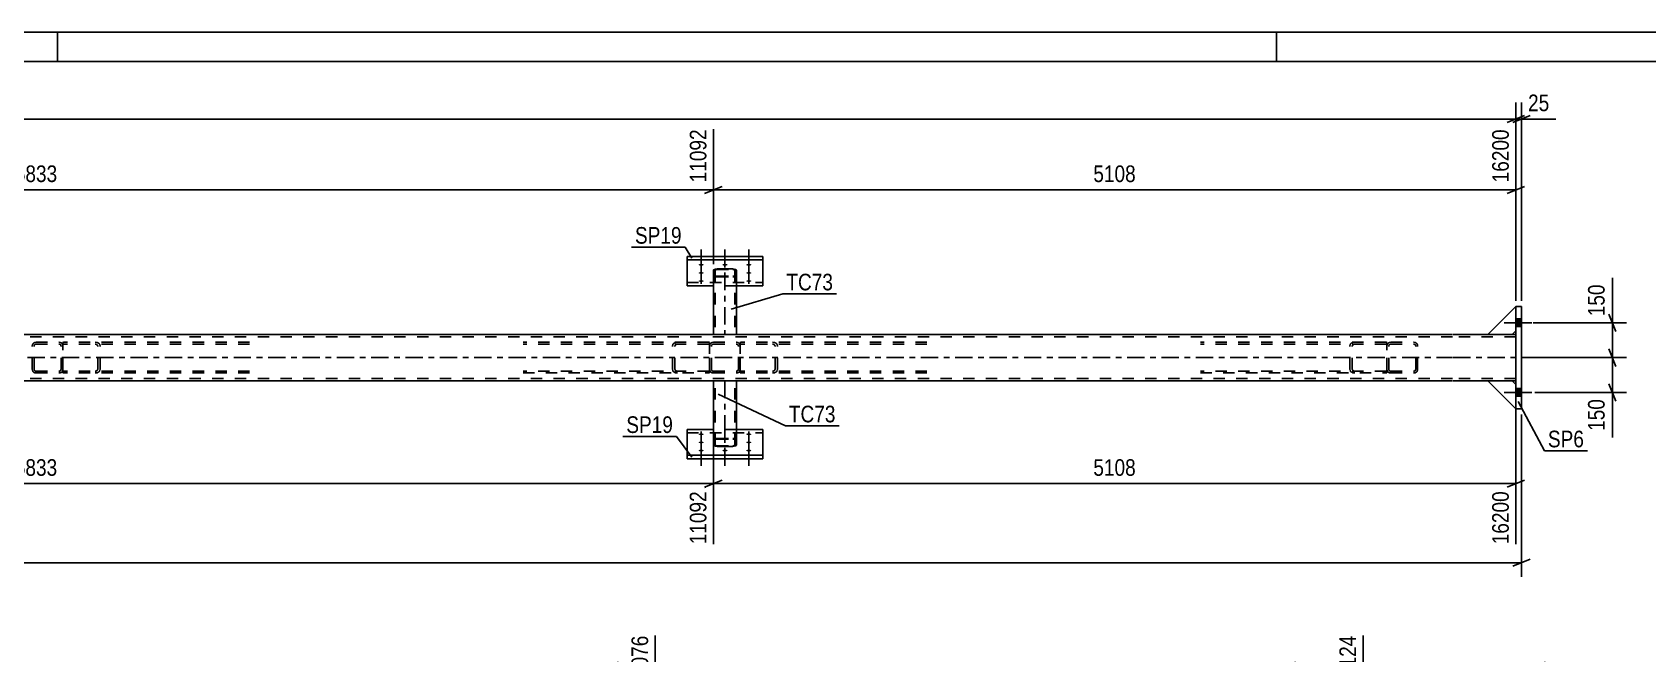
# Model space of a CAD drawing. Header units: millimetres. Extents: x -81 to 760, y -449 to 145.
# Drawn here: x 335.8 to 614, y 38.3 to 145.3 of the extents above; entities that cross this region are included whole.
import ezdxf

# ---------------------------------------------------------------- set-up
doc = ezdxf.new("R2010")
doc.units = ezdxf.units.MM
doc.linetypes.add('DXK_LINE_DOT2', pattern=[3.9198, 1.9599, -1.9599])
doc.linetypes.add('DXK_LINE_DOT3', pattern=[5.9187, 2.979, -0.9799, 0.9799, -0.9799])
doc.styles.add('Arial Narrow', font='ARIALN.TTF', dxfattribs={"height": 0.2})

# ---------------------------------------------------------------- blocks, each defined once
blk = doc.blocks.new('Unknown-122569792-1134')
at = {"color": 5, "linetype": 'Continuous'}
for p, q in [((760.08, 145.34), (-80.92, 145.34)), ((340.08, 140.34), (340.08, 145.34)), ((550.08, 140.34), (550.08, 145.34)), ((755.08, 140.34), (-75.92, 140.34))]:
    blk.add_line(p, q, dxfattribs=at)
blk = doc.blocks.new('Part-122569792-2420 - 2275')
at = {"color": 7, "linetype": 'DXK_LINE_DOT2'}
for p, q in [((580.38, 92.91), (9.41, 92.91)), ((457.06, 93.31), (453.08, 93.31)), ((591.28, 92.91), (580.48, 92.91)), ((590.68, 93.31), (586.48, 93.31)), ((591.28, 93.31), (591.28, 92.51)), ((591.28, 93.31), (591.28, 93.08)), ((580.38, 85.71), (9.41, 85.71)), ((457.06, 85.31), (453.08, 85.31)), ((591.28, 85.71), (580.48, 85.71)), ((590.68, 85.31), (586.48, 85.31)), ((591.28, 85.31), (591.28, 86.11))]:
    blk.add_line(p, q, dxfattribs=at)
at = {"color": 2, "linetype": 'Continuous'}
for p, q in [((453.08, 93.31), (223.73, 93.31)), ((580.38, 93.31), (457.06, 93.31)), ((586.48, 93.31), (580.48, 93.31)), ((591.28, 93.31), (590.68, 93.31)), ((591.28, 92.51), (591.28, 86.11)), ((453.08, 85.31), (223.73, 85.31)), ((580.38, 85.31), (457.06, 85.31)), ((586.48, 85.31), (580.48, 85.31)), ((591.28, 85.31), (590.68, 85.31))]:
    blk.add_line(p, q, dxfattribs=at)
at = {"color": 7, "linetype": 'DXK_LINE_DOT3'}
for p, q in [((9.41, 89.31), (580.38, 89.31)), ((580.48, 89.31), (591.28, 89.31))]:
    blk.add_line(p, q, dxfattribs=at)
blk = doc.blocks.new('Bolt-122569792-2293 - 2275')
at = {"linetype": 'Continuous'}
for points in [[(450.97, 105.45), (451.06, 105.45), (451.15, 105.44), (451.23, 105.43), (451.3, 105.41), (451.35, 105.38), (451.39, 105.35), (451.41, 105.32), (451.41, 105.29), (451.39, 105.26), (451.35, 105.23), (451.3, 105.2), (451.23, 105.18), (451.15, 105.17), (451.06, 105.16), (450.97, 105.15), (450.88, 105.16), (450.79, 105.17), (450.71, 105.18), (450.65, 105.2), (450.59, 105.23), (450.55, 105.26), (450.53, 105.29), (450.53, 105.32), (450.55, 105.35), (450.59, 105.38), (450.65, 105.41), (450.71, 105.43), (450.79, 105.44), (450.88, 105.45)], [(450.97, 104.05), (451.06, 104.05), (451.15, 104.04), (451.23, 104.02), (451.3, 104), (451.35, 103.98), (451.39, 103.95), (451.41, 103.92), (451.41, 103.89), (451.39, 103.86), (451.35, 103.83), (451.3, 103.8), (451.23, 103.78), (451.15, 103.76), (451.06, 103.76), (450.97, 103.75), (450.88, 103.76), (450.79, 103.76), (450.71, 103.78), (450.65, 103.8), (450.59, 103.83), (450.55, 103.86), (450.53, 103.89), (450.53, 103.92), (450.55, 103.95), (450.59, 103.98), (450.65, 104), (450.71, 104.02), (450.79, 104.04), (450.88, 104.05)], [(455.07, 105.45), (455.16, 105.45), (455.25, 105.44), (455.33, 105.43), (455.4, 105.41), (455.45, 105.38), (455.49, 105.35), (455.51, 105.32), (455.51, 105.29), (455.49, 105.26), (455.45, 105.23), (455.4, 105.2), (455.33, 105.18), (455.25, 105.17), (455.16, 105.16), (455.07, 105.15), (454.98, 105.16), (454.89, 105.17), (454.81, 105.18), (454.75, 105.2), (454.69, 105.23), (454.65, 105.26), (454.63, 105.29), (454.63, 105.32), (454.65, 105.35), (454.69, 105.38), (454.75, 105.41), (454.81, 105.43), (454.89, 105.44), (454.98, 105.45)], [(459.17, 105.45), (459.26, 105.45), (459.35, 105.44), (459.43, 105.43), (459.5, 105.41), (459.55, 105.38), (459.59, 105.35), (459.61, 105.32), (459.61, 105.29), (459.59, 105.26), (459.55, 105.23), (459.5, 105.2), (459.43, 105.18), (459.35, 105.17), (459.26, 105.16), (459.17, 105.15), (459.08, 105.16), (458.99, 105.17), (458.91, 105.18), (458.85, 105.2), (458.79, 105.23), (458.75, 105.26), (458.73, 105.29), (458.73, 105.32), (458.75, 105.35), (458.79, 105.38), (458.85, 105.41), (458.91, 105.43), (458.99, 105.44), (459.08, 105.45)], [(459.17, 104.05), (459.26, 104.05), (459.35, 104.04), (459.43, 104.02), (459.5, 104), (459.55, 103.98), (459.59, 103.95), (459.61, 103.92), (459.61, 103.89), (459.59, 103.86), (459.55, 103.83), (459.5, 103.8), (459.43, 103.78), (459.35, 103.76), (459.26, 103.76), (459.17, 103.75), (459.08, 103.76), (458.99, 103.76), (458.91, 103.78), (458.85, 103.8), (458.79, 103.83), (458.75, 103.86), (458.73, 103.89), (458.73, 103.92), (458.75, 103.95), (458.79, 103.98), (458.85, 104), (458.91, 104.02), (458.99, 104.04), (459.08, 104.05)], [(450.97, 102.65), (451.06, 102.65), (451.15, 102.64), (451.23, 102.62), (451.3, 102.6), (451.35, 102.58), (451.39, 102.55), (451.41, 102.52), (451.41, 102.48), (451.39, 102.45), (451.35, 102.42), (451.3, 102.4), (451.23, 102.38), (451.15, 102.36), (451.06, 102.35), (450.97, 102.35), (450.88, 102.35), (450.79, 102.36), (450.71, 102.38), (450.65, 102.4), (450.59, 102.42), (450.55, 102.45), (450.53, 102.48), (450.53, 102.52), (450.55, 102.55), (450.59, 102.58), (450.65, 102.6), (450.71, 102.62), (450.79, 102.64), (450.88, 102.65)], [(459.17, 102.65), (459.26, 102.65), (459.35, 102.64), (459.43, 102.62), (459.5, 102.6), (459.55, 102.58), (459.59, 102.55), (459.61, 102.52), (459.61, 102.48), (459.59, 102.45), (459.55, 102.42), (459.5, 102.4), (459.43, 102.38), (459.35, 102.36), (459.26, 102.35), (459.17, 102.35), (459.08, 102.35), (458.99, 102.36), (458.91, 102.38), (458.85, 102.4), (458.79, 102.42), (458.75, 102.45), (458.73, 102.48), (458.73, 102.52), (458.75, 102.55), (458.79, 102.58), (458.85, 102.6), (458.91, 102.62), (458.99, 102.64), (459.08, 102.65)]]:
    blk.add_hatch(color=1, dxfattribs=at).paths.add_polyline_path(points)
at = {"color": 1, "linetype": 'Continuous'}
for p, q in [((450.97, 104.82), (450.97, 107.94)), ((450.97, 103.41), (450.97, 106.53)), ((455.07, 104.82), (455.07, 107.94)), ((459.17, 104.82), (459.17, 107.94)), ((459.17, 103.41), (459.17, 106.53)), ((450.97, 102.01), (450.97, 105.13)), ((459.17, 102.01), (459.17, 105.13))]:
    blk.add_line(p, q, dxfattribs=at)
at = {"color": 1, "linetype": 'DXK_LINE_DOT2'}
blk.add_line((455.07, 102.01), (455.07, 105.13), dxfattribs=at)
blk = doc.blocks.new('Part-122569792-2375 - 2275')
at = {"color": 2, "linetype": 'Continuous'}
for p, q in [((448.57, 71.89), (448.57, 76.94)), ((453.07, 76.94), (448.57, 76.94)), ((461.57, 76.94), (457.07, 76.94)), ((461.57, 71.89), (461.57, 76.94)), ((448.57, 72.49), (461.57, 72.49)), ((448.57, 71.89), (461.57, 71.89))]:
    blk.add_line(p, q, dxfattribs=at)
at = {"color": 7, "linetype": 'DXK_LINE_DOT2'}
for p, q in [((448.57, 76.34), (461.57, 76.34)), ((457.07, 76.94), (453.07, 76.94))]:
    blk.add_line(p, q, dxfattribs=at)
blk = doc.blocks.new('Part-122569792-2311 - 2275')
at = {"color": 7, "linetype": 'DXK_LINE_DOT2'}
for p, q in [((341.18, 91.95), (341.05, 91.93)), ((341.05, 86.69), (341.05, 91.93)), ((373.18, 91.95), (341.18, 91.95)), ((346.93, 91.9), (346.6, 91.95)), ((341.18, 91.63), (341.05, 91.61)), ((373.18, 91.63), (341.18, 91.63)), ((346.6, 91.63), (346.77, 91.61)), ((347, 91.43), (347.04, 91.31)), ((347.04, 87.31), (347.04, 91.31)), ((347.47, 91.31), (347.4, 91.55)), ((347.47, 87.31), (347.47, 91.31)), ((341.05, 87.01), (341.18, 86.99)), ((341.18, 86.67), (341.05, 86.69)), ((373.18, 86.99), (341.18, 86.99)), ((373.18, 86.67), (341.18, 86.67)), ((346.77, 87.01), (346.6, 86.99)), ((346.6, 86.67), (346.93, 86.72)), ((347.04, 87.31), (347, 87.19)), ((347.4, 87.07), (347.47, 87.31))]:
    blk.add_line(p, q, dxfattribs=at)
for centre, radius, start, end in [((346.73, 91.14), 0.792, 31.978, 75.1661), ((346.67, 91.22), 0.396, 31.978, 75.1661), ((346.67, 87.4), 0.396, 284.8339, 328.022), ((346.73, 87.48), 0.792, 284.8339, 328.022)]:
    blk.add_arc(centre, radius, start, end, dxfattribs=at)
blk = doc.blocks.new('Bolt-122569792-2302 - 2275')
at = {"linetype": 'Continuous'}
for points in [[(591.28, 95.97), (591.28, 94.65), (592.28, 94.65), (592.28, 95.97)], [(591.28, 95.97), (591.28, 94.65), (592.28, 94.65), (592.28, 95.97)], [(591.28, 83.97), (591.28, 82.65), (592.28, 82.65), (592.28, 83.97)], [(591.28, 83.97), (591.28, 82.65), (592.28, 82.65), (592.28, 83.97)]]:
    blk.add_hatch(color=1, dxfattribs=at).paths.add_polyline_path(points)
at = {"color": 1, "linetype": 'Continuous'}
for p, q in [((594.04, 95.31), (589.28, 95.31)), ((594.04, 95.31), (589.28, 95.31)), ((592.28, 95.97), (591.28, 95.97)), ((592.28, 95.97), (591.28, 95.97)), ((592.28, 94.65), (591.28, 94.65)), ((592.28, 94.65), (591.28, 94.65)), ((592.28, 83.97), (591.28, 83.97)), ((592.28, 83.97), (591.28, 83.97)), ((594.04, 83.31), (589.28, 83.31)), ((594.04, 83.31), (589.28, 83.31)), ((592.28, 82.65), (591.28, 82.65)), ((592.28, 82.65), (591.28, 82.65))]:
    blk.add_line(p, q, dxfattribs=at)
blk = doc.blocks.new('Part-122569792-2368 - 2275')
at = {"color": 2, "linetype": 'Continuous'}
for p, q in [((453.07, 104.37), (453.12, 104.45)), ((453.07, 104.37), (453.07, 93.31)), ((453.12, 104.45), (453.26, 104.52)), ((453.26, 104.52), (453.47, 104.57)), ((453.47, 104.57), (453.71, 104.59)), ((453.71, 104.59), (456.43, 104.59)), ((456.43, 104.59), (456.68, 104.57)), ((456.68, 104.57), (456.89, 104.52)), ((456.89, 104.52), (457.02, 104.45)), ((457.02, 104.45), (457.07, 104.37)), ((457.07, 104.37), (457.07, 93.31)), ((457.02, 93.31), (453.08, 93.31)), ((457.06, 93.31), (457.02, 93.31))]:
    blk.add_line(p, q, dxfattribs=at)
at = {"color": 7, "linetype": 'DXK_LINE_DOT2'}
for p, q in [((453.12, 103.35), (453.07, 103.44)), ((453.26, 103.28), (453.12, 103.35)), ((453.47, 103.23), (453.26, 103.28)), ((453.42, 104.41), (453.39, 104.37)), ((453.39, 104.37), (453.39, 93.31)), ((453.39, 103.44), (453.42, 103.4)), ((453.49, 104.44), (453.42, 104.41)), ((453.42, 103.4), (453.49, 103.36)), ((453.71, 103.22), (453.47, 103.23)), ((453.59, 104.47), (453.49, 104.44)), ((453.49, 103.36), (453.59, 103.34)), ((453.71, 104.48), (453.59, 104.47)), ((453.59, 103.34), (453.71, 103.33)), ((453.71, 104.48), (456.43, 104.48)), ((453.71, 103.33), (456.43, 103.33)), ((453.71, 103.22), (456.43, 103.22)), ((456.55, 104.47), (456.43, 104.48)), ((456.43, 103.33), (456.55, 103.34)), ((456.68, 103.23), (456.43, 103.22)), ((456.66, 104.44), (456.55, 104.47)), ((456.55, 103.34), (456.66, 103.36)), ((456.73, 104.41), (456.66, 104.44)), ((456.66, 103.36), (456.68, 103.37)), ((456.68, 103.37), (456.73, 103.4)), ((456.89, 103.28), (456.68, 103.23)), ((456.75, 104.37), (456.73, 104.41)), ((456.73, 103.4), (456.75, 103.44)), ((456.75, 104.37), (456.75, 93.31)), ((457.02, 103.35), (456.89, 103.28)), ((457.07, 103.44), (457.02, 103.35)), ((453.08, 93.31), (453.07, 93.31)), ((453.07, 93.31), (453.08, 93.31)), ((456.73, 93.31), (456.75, 93.31)), ((457.07, 93.31), (457.06, 93.31)), ((457.06, 93.31), (457.07, 93.31))]:
    blk.add_line(p, q, dxfattribs=at)
at = {"color": 7, "linetype": 'DXK_LINE_DOT3'}
blk.add_line((455.07, 103.9), (455.07, 93.31), dxfattribs=at)
blk = doc.blocks.new('Bolt-122569792-2304 - 2275')
at = {"linetype": 'Continuous'}
for points in [[(450.97, 75.97), (450.88, 75.97), (450.79, 75.98), (450.71, 76), (450.65, 76.02), (450.59, 76.04), (450.55, 76.07), (450.53, 76.1), (450.53, 76.14), (450.55, 76.17), (450.59, 76.2), (450.65, 76.22), (450.71, 76.24), (450.79, 76.26), (450.88, 76.27), (450.97, 76.27), (451.06, 76.27), (451.15, 76.26), (451.23, 76.24), (451.3, 76.22), (451.35, 76.2), (451.39, 76.17), (451.41, 76.14), (451.41, 76.1), (451.39, 76.07), (451.35, 76.04), (451.3, 76.02), (451.23, 76), (451.15, 75.98), (451.06, 75.97)], [(459.17, 75.97), (459.08, 75.97), (458.99, 75.98), (458.91, 76), (458.85, 76.02), (458.79, 76.04), (458.75, 76.07), (458.73, 76.1), (458.73, 76.14), (458.75, 76.17), (458.79, 76.2), (458.85, 76.22), (458.91, 76.24), (458.99, 76.26), (459.08, 76.27), (459.17, 76.27), (459.26, 76.27), (459.35, 76.26), (459.43, 76.24), (459.5, 76.22), (459.55, 76.2), (459.59, 76.17), (459.61, 76.14), (459.61, 76.1), (459.59, 76.07), (459.55, 76.04), (459.5, 76.02), (459.43, 76), (459.35, 75.98), (459.26, 75.97)], [(450.97, 74.57), (450.88, 74.57), (450.79, 74.58), (450.71, 74.6), (450.65, 74.62), (450.59, 74.64), (450.55, 74.67), (450.53, 74.7), (450.53, 74.73), (450.55, 74.76), (450.59, 74.79), (450.65, 74.82), (450.71, 74.84), (450.79, 74.86), (450.88, 74.87), (450.97, 74.87), (451.06, 74.87), (451.15, 74.86), (451.23, 74.84), (451.3, 74.82), (451.35, 74.79), (451.39, 74.76), (451.41, 74.73), (451.41, 74.7), (451.39, 74.67), (451.35, 74.64), (451.3, 74.62), (451.23, 74.6), (451.15, 74.58), (451.06, 74.57)], [(450.97, 73.17), (450.88, 73.17), (450.79, 73.18), (450.71, 73.19), (450.65, 73.21), (450.59, 73.24), (450.55, 73.27), (450.53, 73.3), (450.53, 73.33), (450.55, 73.36), (450.59, 73.39), (450.65, 73.42), (450.71, 73.44), (450.79, 73.45), (450.88, 73.46), (450.97, 73.47), (451.06, 73.46), (451.15, 73.45), (451.23, 73.44), (451.3, 73.42), (451.35, 73.39), (451.39, 73.36), (451.41, 73.33), (451.41, 73.3), (451.39, 73.27), (451.35, 73.24), (451.3, 73.21), (451.23, 73.19), (451.15, 73.18), (451.06, 73.17)], [(455.07, 73.17), (454.98, 73.17), (454.89, 73.18), (454.81, 73.19), (454.75, 73.21), (454.69, 73.24), (454.65, 73.27), (454.63, 73.3), (454.63, 73.33), (454.65, 73.36), (454.69, 73.39), (454.75, 73.42), (454.81, 73.44), (454.89, 73.45), (454.98, 73.46), (455.07, 73.47), (455.16, 73.46), (455.25, 73.45), (455.33, 73.44), (455.4, 73.42), (455.45, 73.39), (455.49, 73.36), (455.51, 73.33), (455.51, 73.3), (455.49, 73.27), (455.45, 73.24), (455.4, 73.21), (455.33, 73.19), (455.25, 73.18), (455.16, 73.17)], [(459.17, 74.57), (459.08, 74.57), (458.99, 74.58), (458.91, 74.6), (458.85, 74.62), (458.79, 74.64), (458.75, 74.67), (458.73, 74.7), (458.73, 74.73), (458.75, 74.76), (458.79, 74.79), (458.85, 74.82), (458.91, 74.84), (458.99, 74.86), (459.08, 74.87), (459.17, 74.87), (459.26, 74.87), (459.35, 74.86), (459.43, 74.84), (459.5, 74.82), (459.55, 74.79), (459.59, 74.76), (459.61, 74.73), (459.61, 74.7), (459.59, 74.67), (459.55, 74.64), (459.5, 74.62), (459.43, 74.6), (459.35, 74.58), (459.26, 74.57)], [(459.17, 73.17), (459.08, 73.17), (458.99, 73.18), (458.91, 73.19), (458.85, 73.21), (458.79, 73.24), (458.75, 73.27), (458.73, 73.3), (458.73, 73.33), (458.75, 73.36), (458.79, 73.39), (458.85, 73.42), (458.91, 73.44), (458.99, 73.45), (459.08, 73.46), (459.17, 73.47), (459.26, 73.46), (459.35, 73.45), (459.43, 73.44), (459.5, 73.42), (459.55, 73.39), (459.59, 73.36), (459.61, 73.33), (459.61, 73.3), (459.59, 73.27), (459.55, 73.24), (459.5, 73.21), (459.43, 73.19), (459.35, 73.18), (459.26, 73.17)]]:
    blk.add_hatch(color=1, dxfattribs=at).paths.add_polyline_path(points)
at = {"color": 1, "linetype": 'Continuous'}
for p, q in [((450.97, 76.61), (450.97, 73.49)), ((450.97, 75.21), (450.97, 72.09)), ((459.17, 76.61), (459.17, 73.49)), ((459.17, 75.21), (459.17, 72.09)), ((450.97, 73.8), (450.97, 70.68)), ((455.07, 73.8), (455.07, 70.68)), ((459.17, 73.8), (459.17, 70.68))]:
    blk.add_line(p, q, dxfattribs=at)
at = {"color": 1, "linetype": 'DXK_LINE_DOT2'}
blk.add_line((455.07, 76.61), (455.07, 73.49), dxfattribs=at)
blk = doc.blocks.new('Part-122569792-2312 - 2275')
at = {"color": 7, "linetype": 'DXK_LINE_DOT2'}
for p, q in [((568.96, 91.95), (536.97, 91.95)), ((563.54, 91.95), (563.21, 91.9)), ((569.1, 91.93), (568.96, 91.95)), ((569.1, 86.69), (569.1, 91.93)), ((568.96, 91.63), (536.97, 91.63)), ((562.74, 91.55), (562.68, 91.31)), ((562.68, 87.31), (562.68, 91.31)), ((563.11, 91.31), (563.14, 91.43)), ((563.11, 87.31), (563.11, 91.31)), ((563.38, 91.61), (563.54, 91.63)), ((568.96, 91.63), (569.1, 91.61)), ((568.96, 86.99), (536.97, 86.99)), ((536.97, 86.67), (568.96, 86.67)), ((562.68, 87.31), (562.74, 87.07)), ((563.14, 87.19), (563.11, 87.31)), ((563.21, 86.72), (563.54, 86.67)), ((563.54, 86.99), (563.38, 87.01)), ((568.96, 86.99), (569.1, 87.01)), ((568.96, 86.67), (569.1, 86.69))]:
    blk.add_line(p, q, dxfattribs=at)
for centre, radius, start, end in [((563.42, 91.14), 0.792, 104.8339, 148.022), ((563.48, 91.22), 0.396, 104.8339, 148.022), ((563.42, 87.48), 0.792, 211.978, 255.1661), ((563.48, 87.4), 0.396, 211.978, 255.1661)]:
    blk.add_arc(centre, radius, start, end, dxfattribs=at)
blk = doc.blocks.new('Part-122569792-2333 - 2275')
at = {"color": 7, "linetype": 'DXK_LINE_DOT2'}
for p, q in [((452.3, 91.95), (420.3, 91.95)), ((446.88, 91.95), (446.55, 91.9)), ((452.43, 91.93), (452.3, 91.95)), ((452.43, 91.93), (452.43, 86.69)), ((452.3, 91.63), (420.3, 91.63)), ((446.08, 91.55), (446.01, 91.31)), ((446.01, 87.31), (446.01, 91.31)), ((446.44, 91.31), (446.48, 91.43)), ((446.44, 87.31), (446.44, 91.31)), ((446.71, 91.61), (446.88, 91.63)), ((452.3, 91.63), (452.43, 91.61)), ((452.3, 86.99), (420.3, 86.99)), ((420.3, 86.67), (452.3, 86.67)), ((446.01, 87.31), (446.08, 87.07)), ((446.48, 87.19), (446.44, 87.31)), ((446.55, 86.72), (446.88, 86.67)), ((446.88, 86.99), (446.71, 87.01)), ((452.3, 86.99), (452.43, 87.01)), ((452.3, 86.67), (452.43, 86.69))]:
    blk.add_line(p, q, dxfattribs=at)
for centre, radius, start, end in [((446.75, 91.14), 0.792, 104.8339, 148.022), ((446.81, 91.22), 0.396, 104.8339, 148.022), ((446.75, 87.48), 0.792, 211.978, 255.1661), ((446.81, 87.4), 0.396, 211.978, 255.1661)]:
    blk.add_arc(centre, radius, start, end, dxfattribs=at)
blk = doc.blocks.new('Part-122569792-2336 - 2275')
at = {"color": 7, "linetype": 'DXK_LINE_DOT2'}
for p, q in [((590.68, 85.31), (586.48, 85.31)), ((586.48, 85.31), (591.28, 80.51)), ((591.28, 84.71), (590.68, 85.31)), ((591.28, 80.51), (591.28, 84.71))]:
    blk.add_line(p, q, dxfattribs=at)
blk = doc.blocks.new('Part-122569792-2337 - 2275')
at = {"color": 2, "linetype": 'Continuous'}
for p, q in [((590.68, 85.31), (586.48, 85.31)), ((586.48, 85.31), (591.28, 80.51)), ((591.28, 84.71), (590.68, 85.31))]:
    blk.add_line(p, q, dxfattribs=at)
at = {"color": 7, "linetype": 'DXK_LINE_DOT2'}
for p, q in [((591.28, 84.71), (591.28, 84.71)), ((591.28, 84.71), (591.28, 84.71)), ((591.28, 80.51), (591.28, 84.71)), ((591.28, 80.51), (591.28, 80.51)), ((591.28, 80.51), (591.28, 80.51))]:
    blk.add_line(p, q, dxfattribs=at)
blk = doc.blocks.new('Part-122569792-2338 - 2275')
at = {"color": 7, "linetype": 'DXK_LINE_DOT2'}
for p, q in [((590.68, 85.31), (586.48, 85.31)), ((586.48, 85.31), (591.28, 80.51)), ((591.28, 84.71), (590.68, 85.31)), ((591.28, 80.51), (591.28, 84.71))]:
    blk.add_line(p, q, dxfattribs=at)
blk = doc.blocks.new('Part-122569792-2339 - 2275')
at = {"color": 7, "linetype": 'DXK_LINE_DOT2'}
for p, q in [((586.48, 93.31), (591.28, 98.11)), ((591.28, 98.11), (591.28, 93.91)), ((590.68, 93.31), (586.48, 93.31)), ((591.28, 93.91), (590.68, 93.31))]:
    blk.add_line(p, q, dxfattribs=at)
blk = doc.blocks.new('Part-122569792-2340 - 2275')
at = {"color": 2, "linetype": 'Continuous'}
for p, q in [((586.48, 93.31), (591.28, 98.11)), ((590.68, 93.31), (586.48, 93.31)), ((591.28, 93.91), (590.68, 93.31))]:
    blk.add_line(p, q, dxfattribs=at)
at = {"color": 7, "linetype": 'DXK_LINE_DOT2'}
for p, q in [((591.28, 98.11), (591.28, 98.11)), ((591.28, 98.11), (591.28, 93.91)), ((591.28, 98.11), (591.28, 98.11)), ((591.28, 93.91), (591.28, 93.91)), ((591.28, 93.91), (591.28, 93.91))]:
    blk.add_line(p, q, dxfattribs=at)
blk = doc.blocks.new('Part-122569792-2341 - 2275')
at = {"color": 7, "linetype": 'DXK_LINE_DOT2'}
for p, q in [((586.48, 93.31), (591.28, 98.11)), ((591.28, 98.11), (591.28, 93.91)), ((590.68, 93.31), (586.48, 93.31)), ((591.28, 93.91), (590.68, 93.31))]:
    blk.add_line(p, q, dxfattribs=at)
blk = doc.blocks.new('Part-122569792-2386 - 2275')
at = {"color": 2, "linetype": 'Continuous'}
for p, q in [((448.57, 101.68), (448.57, 106.73)), ((448.57, 106.73), (461.57, 106.73)), ((461.57, 106.13), (448.57, 106.13)), ((461.57, 106.73), (461.57, 101.68)), ((453.07, 101.68), (448.57, 101.68)), ((461.57, 101.68), (457.07, 101.68))]:
    blk.add_line(p, q, dxfattribs=at)
at = {"color": 7, "linetype": 'DXK_LINE_DOT2'}
for p, q in [((448.57, 102.28), (461.57, 102.28)), ((457.07, 101.68), (453.07, 101.68))]:
    blk.add_line(p, q, dxfattribs=at)
blk = doc.blocks.new('Part-122569792-2452 - 2275')
at = {"color": 7, "linetype": 'DXK_LINE_DOT2'}
for p, q in [((453.07, 91.95), (452.83, 91.9)), ((453.07, 91.95), (457.07, 91.95)), ((457.32, 91.9), (457.07, 91.95)), ((452.48, 91.55), (452.43, 91.31)), ((452.43, 87.31), (452.43, 91.31)), ((452.75, 91.31), (452.78, 91.43)), ((452.75, 87.31), (452.75, 91.31)), ((452.95, 91.61), (453.07, 91.63)), ((453.07, 91.63), (457.07, 91.63)), ((457.07, 91.63), (457.2, 91.61)), ((457.37, 91.43), (457.39, 91.31)), ((457.39, 87.31), (457.39, 91.31)), ((457.71, 91.31), (457.66, 91.55)), ((457.71, 87.31), (457.71, 91.31)), ((452.43, 87.31), (452.48, 87.07)), ((452.78, 87.19), (452.75, 87.31)), ((452.83, 86.72), (453.07, 86.67)), ((453.07, 86.99), (452.95, 87.01)), ((453.07, 86.99), (457.07, 86.99)), ((453.07, 86.67), (457.07, 86.67)), ((457.2, 87.01), (457.07, 86.99)), ((457.07, 86.67), (457.32, 86.72)), ((457.39, 87.31), (457.37, 87.19)), ((457.66, 87.07), (457.71, 87.31))]:
    blk.add_line(p, q, dxfattribs=at)
for centre, radius, start, end in [((453.07, 91.31), 0.64, 112.5, 157.5), ((457.07, 91.31), 0.64, 22.5, 67.5), ((453.07, 91.31), 0.32, 112.5, 157.5), ((457.07, 91.31), 0.32, 22.5, 67.5), ((453.07, 87.31), 0.64, 202.5, 247.5), ((453.07, 87.31), 0.32, 202.5, 247.5), ((457.07, 87.31), 0.32, 292.5, 337.5), ((457.07, 87.31), 0.64, 292.5, 337.5)]:
    blk.add_arc(centre, radius, start, end, dxfattribs=at)
blk = doc.blocks.new('Part-122569792-2441 - 2275')
at = {"color": 2, "linetype": 'Continuous'}
for p, q in [((591.28, 80.51), (591.28, 98.11)), ((592.28, 98.11), (591.28, 98.11)), ((592.28, 98.11), (592.28, 80.51)), ((592.28, 80.51), (591.28, 80.51))]:
    blk.add_line(p, q, dxfattribs=at)
blk = doc.blocks.new('Part-122569792-2448 - 2275')
at = {"color": 7, "linetype": 'DXK_LINE_DOT2'}
for p, q in [((457.85, 91.95), (457.71, 91.93)), ((457.71, 91.93), (457.71, 86.69)), ((489.84, 91.95), (457.85, 91.95)), ((463.6, 91.9), (463.27, 91.95)), ((457.85, 91.63), (457.71, 91.61)), ((489.84, 91.63), (457.85, 91.63)), ((463.27, 91.63), (463.44, 91.61)), ((463.67, 91.43), (463.7, 91.31)), ((463.7, 87.31), (463.7, 91.31)), ((464.14, 91.31), (464.07, 91.55)), ((464.14, 87.31), (464.14, 91.31)), ((457.71, 87.01), (457.85, 86.99)), ((457.85, 86.67), (457.71, 86.69)), ((489.84, 86.99), (457.85, 86.99)), ((489.84, 86.67), (457.85, 86.67)), ((463.44, 87.01), (463.27, 86.99)), ((463.27, 86.67), (463.6, 86.72)), ((463.7, 87.31), (463.67, 87.19)), ((464.07, 87.07), (464.14, 87.31))]:
    blk.add_line(p, q, dxfattribs=at)
for centre, radius, start, end in [((463.4, 91.14), 0.792, 31.978, 75.1661), ((463.33, 91.22), 0.396, 31.978, 75.1661), ((463.33, 87.4), 0.396, 284.8339, 328.022), ((463.4, 87.48), 0.792, 284.8339, 328.022)]:
    blk.add_arc(centre, radius, start, end, dxfattribs=at)
blk = doc.blocks.new('Part-122569792-2451 - 2275')
at = {"color": 7, "linetype": 'DXK_LINE_DOT2'}
for p, q in [((336.41, 91.95), (336.16, 91.9)), ((336.41, 91.95), (340.41, 91.95)), ((340.65, 91.9), (340.41, 91.95)), ((335.82, 91.55), (335.77, 91.31)), ((335.77, 87.31), (335.77, 91.31)), ((336.09, 91.31), (336.11, 91.43)), ((336.09, 87.31), (336.09, 91.31)), ((336.28, 91.61), (336.41, 91.63)), ((336.41, 91.63), (340.41, 91.63)), ((340.41, 91.63), (340.53, 91.61)), ((340.7, 91.43), (340.73, 91.31)), ((340.73, 87.31), (340.73, 91.31)), ((341.05, 91.31), (341, 91.55)), ((341.05, 87.31), (341.05, 91.31)), ((335.77, 87.31), (335.82, 87.07)), ((336.11, 87.19), (336.09, 87.31)), ((336.16, 86.72), (336.41, 86.67)), ((336.41, 86.99), (336.28, 87.01)), ((336.41, 86.99), (340.41, 86.99)), ((336.41, 86.67), (340.41, 86.67)), ((340.53, 87.01), (340.41, 86.99)), ((340.41, 86.67), (340.65, 86.72)), ((340.73, 87.31), (340.7, 87.19)), ((341, 87.07), (341.05, 87.31))]:
    blk.add_line(p, q, dxfattribs=at)
for centre, radius, start, end in [((336.41, 91.31), 0.64, 112.5, 157.5), ((340.41, 91.31), 0.64, 22.5, 67.5), ((336.41, 91.31), 0.32, 112.5, 157.5), ((340.41, 91.31), 0.32, 22.5, 67.5), ((336.41, 87.31), 0.64, 202.5, 247.5), ((336.41, 87.31), 0.32, 202.5, 247.5), ((340.41, 87.31), 0.32, 292.5, 337.5), ((340.41, 87.31), 0.64, 292.5, 337.5)]:
    blk.add_arc(centre, radius, start, end, dxfattribs=at)
blk = doc.blocks.new('Part-122569792-2453 - 2275')
at = {"color": 7, "linetype": 'DXK_LINE_DOT2'}
for p, q in [((569.74, 91.95), (569.5, 91.9)), ((569.74, 91.95), (573.74, 91.95)), ((573.99, 91.9), (573.74, 91.95)), ((569.15, 91.55), (569.1, 91.31)), ((569.1, 87.31), (569.1, 91.31)), ((569.42, 91.31), (569.44, 91.43)), ((569.42, 87.31), (569.42, 91.31)), ((569.62, 91.61), (569.74, 91.63)), ((569.74, 91.63), (573.74, 91.63)), ((573.74, 91.63), (573.86, 91.61)), ((574.04, 91.43), (574.06, 91.31)), ((574.06, 87.31), (574.06, 91.31)), ((574.38, 91.31), (574.33, 91.55)), ((574.38, 87.31), (574.38, 91.31)), ((569.1, 87.31), (569.15, 87.07)), ((569.44, 87.19), (569.42, 87.31)), ((569.5, 86.72), (569.74, 86.67)), ((569.74, 86.99), (569.62, 87.01)), ((569.74, 86.99), (573.74, 86.99)), ((569.74, 86.67), (573.74, 86.67)), ((573.86, 87.01), (573.74, 86.99)), ((573.74, 86.67), (573.99, 86.72)), ((574.06, 87.31), (574.04, 87.19)), ((574.33, 87.07), (574.38, 87.31))]:
    blk.add_line(p, q, dxfattribs=at)
for centre, radius, start, end in [((569.74, 91.31), 0.64, 112.5, 157.5), ((573.74, 91.31), 0.64, 22.5, 67.5), ((569.74, 91.31), 0.32, 112.5, 157.5), ((573.74, 91.31), 0.32, 22.5, 67.5), ((569.74, 87.31), 0.64, 202.5, 247.5), ((569.74, 87.31), 0.32, 202.5, 247.5), ((573.74, 87.31), 0.32, 292.5, 337.5), ((573.74, 87.31), 0.64, 292.5, 337.5)]:
    blk.add_arc(centre, radius, start, end, dxfattribs=at)
blk = doc.blocks.new('Part-122569792-2463 - 2275')
at = {"color": 2, "linetype": 'Continuous'}
for p, q in [((453.07, 74.25), (453.07, 85.31)), ((457.06, 85.31), (453.08, 85.31)), ((457.07, 85.31), (457.07, 74.25)), ((453.12, 74.17), (453.07, 74.25)), ((453.26, 74.1), (453.12, 74.17)), ((453.47, 74.05), (453.26, 74.1)), ((453.71, 74.03), (453.47, 74.05)), ((453.71, 74.03), (456.43, 74.03)), ((456.68, 74.05), (456.43, 74.03)), ((456.89, 74.1), (456.68, 74.05)), ((457.02, 74.17), (456.89, 74.1)), ((457.07, 74.25), (457.02, 74.17))]:
    blk.add_line(p, q, dxfattribs=at)
at = {"color": 7, "linetype": 'DXK_LINE_DOT2'}
for p, q in [((453.08, 85.31), (453.07, 85.31)), ((453.07, 85.31), (453.08, 85.31)), ((453.39, 74.25), (453.39, 85.31)), ((456.66, 85.31), (456.68, 85.31)), ((456.73, 85.31), (456.75, 85.31)), ((456.75, 74.25), (456.75, 85.31)), ((457.06, 85.31), (457.07, 85.31)), ((457.07, 85.31), (457.06, 85.31)), ((453.07, 75.18), (453.12, 75.27)), ((453.12, 75.27), (453.26, 75.34)), ((453.26, 75.34), (453.47, 75.39)), ((453.42, 75.22), (453.39, 75.18)), ((453.49, 75.26), (453.42, 75.22)), ((453.47, 75.39), (453.71, 75.4)), ((453.59, 75.28), (453.49, 75.26)), ((453.71, 75.29), (453.59, 75.28)), ((453.71, 75.4), (456.43, 75.4)), ((453.71, 75.29), (456.43, 75.29)), ((456.43, 75.4), (456.68, 75.39)), ((456.55, 75.28), (456.43, 75.29)), ((456.66, 75.26), (456.55, 75.28)), ((456.66, 75.26), (456.68, 75.25)), ((456.68, 75.39), (456.89, 75.34)), ((456.68, 75.25), (456.73, 75.22)), ((456.75, 75.18), (456.73, 75.22)), ((456.89, 75.34), (457.02, 75.27)), ((457.02, 75.27), (457.07, 75.18)), ((453.39, 74.25), (453.42, 74.21)), ((453.42, 74.21), (453.49, 74.18)), ((453.49, 74.18), (453.59, 74.15)), ((453.59, 74.15), (453.71, 74.14)), ((453.71, 74.14), (456.43, 74.14)), ((456.43, 74.14), (456.55, 74.15)), ((456.55, 74.15), (456.66, 74.18)), ((456.66, 74.18), (456.73, 74.21)), ((456.73, 74.21), (456.75, 74.25))]:
    blk.add_line(p, q, dxfattribs=at)
at = {"color": 7, "linetype": 'DXK_LINE_DOT3'}
blk.add_line((455.07, 85.31), (455.07, 74.72), dxfattribs=at)
blk = doc.blocks.new('StraightDimension-122569792-8907 - 3516')
at = {"color": 7, "linetype": 'Continuous'}
for p, q in [((564.97, -5), (564.97, 41.45)), ((596.27, 7), (596.27, 36.95)), ((566.47, 27.11), (563.47, 25.91)), ((564.97, 26.51), (596.27, 26.51)), ((594.77, 25.91), (597.77, 27.11))]:
    blk.add_line(p, q, dxfattribs=at)
at = {"color": 0, "linetype": 'Continuous'}
blk.add_wipeout([(595.67, 37.55), (591.47, 37.55), (591.47, 27.21), (595.67, 27.21)], dxfattribs=at)
at = {"color": 0}
blk.add_wipeout([(584.88, 27.26), (584.88, 31.46), (576.37, 31.46), (576.37, 27.26)], dxfattribs=at)
at = {"color": 3, "linetype": 'Continuous', "style": 'Arial Narrow'}
blk.add_text('16200', height=2.863, rotation=90.0002, dxfattribs=at).set_placement((595.07, 27.81))
at = {"color": 3, "style": 'Arial Narrow'}
blk.add_text('2076', height=2.863, dxfattribs=at).set_placement((576.97, 27.86))
blk = doc.blocks.new('StraightDimension-122569792-8908 - 3516')
at = {"color": 7, "linetype": 'Continuous'}
for p, q in [((564.97, -5), (564.97, 41.45)), ((553.27, -5), (553.27, 36.95)), ((551.77, 25.91), (554.77, 27.11)), ((553.27, 26.51), (564.97, 26.51)), ((566.47, 27.11), (563.47, 25.91))]:
    blk.add_line(p, q, dxfattribs=at)
at = {"color": 0}
blk.add_wipeout([(562.47, 27.26), (562.47, 31.46), (555.78, 31.46), (555.78, 27.26)], dxfattribs=at)
at = {"color": 0, "linetype": 'Continuous'}
blk.add_wipeout([(564.37, 42.05), (560.17, 42.05), (560.17, 31.71), (564.37, 31.71)], dxfattribs=at)
at = {"color": 3, "linetype": 'Continuous', "style": 'Arial Narrow'}
blk.add_text('14124', height=2.863, rotation=90.0002, dxfattribs=at).set_placement((563.77, 32.31))
at = {"color": 3, "style": 'Arial Narrow'}
blk.add_text('293', height=2.863, dxfattribs=at).set_placement((556.38, 27.86))
blk = doc.blocks.new('StraightDimension-122569792-8909 - 3516')
at = {"color": 7, "linetype": 'Continuous'}
for p, q in [((443.03, -5), (443.03, 41.45)), ((553.27, -5), (553.27, 36.95)), ((444.53, 27.11), (441.53, 25.91)), ((443.03, 26.51), (553.27, 26.51)), ((551.77, 25.91), (554.77, 27.11))]:
    blk.add_line(p, q, dxfattribs=at)
at = {"color": 0, "linetype": 'Continuous'}
blk.add_wipeout([(552.67, 37.55), (548.47, 37.55), (548.47, 27.21), (552.67, 27.21)], dxfattribs=at)
at = {"color": 0}
blk.add_wipeout([(502.41, 27.26), (502.41, 31.46), (493.89, 31.46), (493.89, 27.26)], dxfattribs=at)
at = {"color": 3, "linetype": 'Continuous', "style": 'Arial Narrow'}
blk.add_text('13832', height=2.863, rotation=90.0002, dxfattribs=at).set_placement((552.07, 27.81))
at = {"color": 3, "style": 'Arial Narrow'}
blk.add_text('2756', height=2.863, dxfattribs=at).set_placement((494.49, 27.86))
blk = doc.blocks.new('StraightDimension-122569792-8910 - 3516')
at = {"color": 7, "linetype": 'Continuous'}
for p, q in [((443.03, -5), (443.03, 41.45)), ((436.6, -5), (436.6, 36.95)), ((435.1, 25.91), (438.1, 27.11)), ((436.6, 26.51), (443.03, 26.51)), ((444.53, 27.11), (441.53, 25.91))]:
    blk.add_line(p, q, dxfattribs=at)
at = {"color": 0}
blk.add_wipeout([(443.16, 27.26), (443.16, 31.46), (436.47, 31.46), (436.47, 27.26)], dxfattribs=at)
at = {"color": 0, "linetype": 'Continuous'}
blk.add_wipeout([(442.43, 42.05), (438.23, 42.05), (438.23, 31.71), (442.43, 31.71)], dxfattribs=at)
at = {"color": 3, "linetype": 'Continuous', "style": 'Arial Narrow'}
blk.add_text('11076', height=2.863, rotation=90.0002, dxfattribs=at).set_placement((441.83, 32.31))
at = {"color": 3, "style": 'Arial Narrow'}
blk.add_text('161', height=2.863, dxfattribs=at).set_placement((437.07, 27.86))
blk = doc.blocks.new('StraightDimension-122569792-2473 - 2275')
at = {"color": 7, "linetype": 'Continuous'}
for p, q in [((592.28, 89.31), (610.34, 89.31)), ((607.34, 90.81), (608.54, 87.81)), ((607.94, 83.31), (607.94, 89.31)), ((608.54, 81.81), (607.34, 84.81)), ((594.54, 83.31), (610.34, 83.31))]:
    blk.add_line(p, q, dxfattribs=at)
at = {"color": 0}
blk.add_wipeout([(607.19, 82.79), (602.99, 82.79), (602.99, 76.1), (607.19, 76.1)], dxfattribs=at)
at = {"color": 7, "linetype": 'Continuous'}
blk.add_line((607.94, 83.31), (607.94, 75.58), dxfattribs=at)
blk.add_line((607.94, 83.31), (607.94, 75.58), dxfattribs=at)
at = {"color": 3, "style": 'Arial Narrow'}
blk.add_text('150', height=2.863, rotation=90.0002, dxfattribs=at).set_placement((606.59, 76.7))
blk = doc.blocks.new('StraightDimension-122569792-2484 - 2275')
at = {"color": 7, "linetype": 'Continuous'}
for p, q in [((594.26, 95.31), (610.34, 95.31)), ((607.34, 96.81), (608.54, 93.81)), ((607.94, 89.31), (607.94, 95.31)), ((592.28, 89.31), (610.34, 89.31)), ((608.54, 87.81), (607.34, 90.81))]:
    blk.add_line(p, q, dxfattribs=at)
at = {"color": 0}
blk.add_wipeout([(607.19, 102.52), (602.99, 102.52), (602.99, 95.84), (607.19, 95.84)], dxfattribs=at)
at = {"color": 7, "linetype": 'Continuous'}
blk.add_line((607.94, 95.31), (607.94, 103.04), dxfattribs=at)
blk.add_line((607.94, 95.31), (607.94, 103.04), dxfattribs=at)
at = {"color": 3, "style": 'Arial Narrow'}
blk.add_text('150', height=2.863, rotation=90.0002, dxfattribs=at).set_placement((606.59, 96.44))
blk = doc.blocks.new('StraightDimension-122569792-2525 - 2275')
at = {"color": 7, "linetype": 'Continuous'}
for p, q in [((219.74, 77.78), (219.74, 58.99)), ((453.07, 77.44), (453.07, 57.17)), ((221.24, 68.21), (218.24, 67.01)), ((219.74, 67.61), (453.07, 67.61)), ((451.57, 67.01), (454.57, 68.21))]:
    blk.add_line(p, q, dxfattribs=at)
at = {"color": 0}
blk.add_wipeout([(340.66, 68.36), (340.66, 72.56), (332.15, 72.56), (332.15, 68.36)], dxfattribs=at)
at = {"color": 0, "linetype": 'Continuous'}
blk.add_wipeout([(452.47, 66.91), (448.27, 66.91), (448.27, 56.57), (452.47, 56.57)], dxfattribs=at)
at = {"color": 3, "style": 'Arial Narrow'}
blk.add_text('5833', height=2.863, dxfattribs=at).set_placement((332.75, 68.96))
at = {"color": 3, "linetype": 'Continuous', "style": 'Arial Narrow'}
blk.add_text('11092', height=2.863, rotation=90.0002, dxfattribs=at).set_placement((451.87, 57.17))
blk = doc.blocks.new('StraightDimension-122569792-2535 - 2275')
at = {"color": 7, "linetype": 'Continuous'}
for p, q in [((591.28, 84.31), (591.28, 57.17)), ((453.07, 77.44), (453.07, 57.17)), ((454.57, 68.21), (451.57, 67.01)), ((453.07, 67.61), (591.28, 67.61)), ((589.78, 67.01), (592.78, 68.21))]:
    blk.add_line(p, q, dxfattribs=at)
at = {"color": 0}
blk.add_wipeout([(526.43, 68.36), (526.43, 72.56), (517.92, 72.56), (517.92, 68.36)], dxfattribs=at)
at = {"color": 0, "linetype": 'Continuous'}
blk.add_wipeout([(590.68, 66.91), (586.48, 66.91), (586.48, 56.57), (590.68, 56.57)], dxfattribs=at)
at = {"color": 3, "style": 'Arial Narrow'}
blk.add_text('5108', height=2.863, dxfattribs=at).set_placement((518.52, 68.96))
at = {"color": 3, "linetype": 'Continuous', "style": 'Arial Narrow'}
blk.add_text('16200', height=2.863, rotation=90.0002, dxfattribs=at).set_placement((590.08, 57.17))
blk = doc.blocks.new('StraightDimension-122569792-2549 - 2275')
at = {"color": 7, "linetype": 'Continuous'}
for p, q in [((453.07, 105.42), (453.07, 128.64)), ((591.28, 99.11), (591.28, 128.64)), ((454.57, 118.8), (451.57, 117.6)), ((453.07, 118.2), (591.28, 118.2)), ((589.78, 117.6), (592.78, 118.8))]:
    blk.add_line(p, q, dxfattribs=at)
at = {"color": 0, "linetype": 'Continuous'}
blk.add_wipeout([(590.68, 129.24), (586.48, 129.24), (586.48, 118.9), (590.68, 118.9)], dxfattribs=at)
at = {"color": 0}
blk.add_wipeout([(526.43, 118.95), (526.43, 123.15), (517.92, 123.15), (517.92, 118.95)], dxfattribs=at)
at = {"color": 3, "linetype": 'Continuous', "style": 'Arial Narrow'}
blk.add_text('16200', height=2.863, rotation=90.0002, dxfattribs=at).set_placement((590.08, 119.5))
at = {"color": 3, "style": 'Arial Narrow'}
blk.add_text('5108', height=2.863, dxfattribs=at).set_placement((518.52, 119.55))
blk = doc.blocks.new('StraightDimension-122569792-2595 - 2275')
at = {"color": 7, "linetype": 'Continuous'}
for p, q in [((453.07, 105.42), (453.07, 128.64)), ((219.74, 105.42), (219.74, 126.81)), ((221.24, 118.8), (218.24, 117.6)), ((219.74, 118.2), (453.07, 118.2)), ((451.57, 117.6), (454.57, 118.8))]:
    blk.add_line(p, q, dxfattribs=at)
at = {"color": 0, "linetype": 'Continuous'}
blk.add_wipeout([(452.47, 129.24), (448.27, 129.24), (448.27, 118.9), (452.47, 118.9)], dxfattribs=at)
at = {"color": 0}
blk.add_wipeout([(340.66, 118.95), (340.66, 123.15), (332.15, 123.15), (332.15, 118.95)], dxfattribs=at)
at = {"color": 3, "linetype": 'Continuous', "style": 'Arial Narrow'}
blk.add_text('11092', height=2.863, rotation=90.0002, dxfattribs=at).set_placement((451.87, 119.5))
at = {"color": 3, "style": 'Arial Narrow'}
blk.add_text('5833', height=2.863, dxfattribs=at).set_placement((332.75, 119.55))
blk = doc.blocks.new('StraightDimension-122569792-2628 - 2275')
at = {"color": 7, "linetype": 'Continuous'}
for p, q in [((589.78, 129.81), (592.78, 131.01)), ((593.78, 131.01), (590.78, 129.81)), ((591.28, 99.11), (591.28, 133.26)), ((592.28, 99.11), (592.28, 133.26)), ((591.28, 130.41), (592.28, 130.41))]:
    blk.add_line(p, q, dxfattribs=at)
at = {"color": 0}
blk.add_wipeout([(597.66, 131.16), (597.66, 135.36), (592.8, 135.36), (592.8, 131.16)], dxfattribs=at)
at = {"color": 7, "linetype": 'Continuous'}
blk.add_line((592.28, 130.41), (598.19, 130.41), dxfattribs=at)
blk.add_line((592.28, 130.41), (598.19, 130.41), dxfattribs=at)
at = {"color": 3, "style": 'Arial Narrow'}
blk.add_text('25', height=2.863, dxfattribs=at).set_placement((593.4, 131.76))
blk = doc.blocks.new('StraightDimension-122569792-2645 - 2275')
at = {"color": 7, "linetype": 'Continuous'}
for p, q in [((589.78, 129.81), (592.78, 131.01)), ((591.28, 99.11), (591.28, 133.26)), ((9.41, 130.41), (591.28, 130.41))]:
    blk.add_line(p, q, dxfattribs=at)
blk = doc.blocks.new('StraightDimension-122569792-2670 - 2275')
at = {"color": 7, "linetype": 'Continuous'}
for p, q in [((592.28, 79.51), (592.28, 51.58)), ((8.41, 53.98), (592.28, 53.98)), ((590.78, 53.38), (593.78, 54.58))]:
    blk.add_line(p, q, dxfattribs=at)
blk = doc.blocks.new('Mark-122569792-2437 - 2275')
at = {"color": 0}
blk.add_wipeout([(603.03, 73.87), (603.03, 76.87), (596.82, 76.87), (596.82, 73.87)], dxfattribs=at)
blk.add_wipeout([(603.03, 73.87), (603.03, 76.87), (596.82, 76.87), (596.82, 73.87)], dxfattribs=at)
at = {"color": 30, "linetype": 'Continuous'}
for p, q in [((591.71, 81.74), (596.22, 73.27)), ((596.22, 73.27), (603.63, 73.27))]:
    blk.add_line(p, q, dxfattribs=at)
at = {"color": 3, "style": 'Arial Narrow'}
blk.add_text('SP6', height=2.863, dxfattribs=at).set_placement((596.82, 73.87))
blk = doc.blocks.new('Mark-122569792-2459 - 2275')
at = {"color": 0}
blk.add_wipeout([(474.12, 78.17), (474.12, 81.17), (466.08, 81.17), (466.08, 78.17)], dxfattribs=at)
blk.add_wipeout([(474.12, 78.17), (474.12, 81.17), (466.08, 81.17), (466.08, 78.17)], dxfattribs=at)
at = {"color": 30, "linetype": 'Continuous'}
for p, q in [((453.88, 83.04), (465.48, 77.57)), ((465.48, 77.57), (474.72, 77.57))]:
    blk.add_line(p, q, dxfattribs=at)
at = {"color": 3, "style": 'Arial Narrow'}
blk.add_text('TC73', height=2.863, dxfattribs=at).set_placement((466.08, 78.17))
blk = doc.blocks.new('Mark-122569792-2364 - 2275')
at = {"color": 0}
blk.add_wipeout([(473.69, 100.9), (473.69, 103.9), (465.65, 103.9), (465.65, 100.9)], dxfattribs=at)
blk.add_wipeout([(473.69, 100.9), (473.69, 103.9), (465.65, 103.9), (465.65, 100.9)], dxfattribs=at)
at = {"color": 30, "linetype": 'Continuous'}
for p, q in [((456.13, 97.65), (465.05, 100.3)), ((465.05, 100.3), (474.29, 100.3))]:
    blk.add_line(p, q, dxfattribs=at)
at = {"color": 3, "style": 'Arial Narrow'}
blk.add_text('TC73', height=2.863, dxfattribs=at).set_placement((465.65, 100.9))
blk = doc.blocks.new('Mark-122569792-2371 - 2275')
at = {"color": 0}
blk.add_wipeout([(446.12, 76.34), (446.12, 79.34), (438.08, 79.34), (438.08, 76.34)], dxfattribs=at)
blk.add_wipeout([(446.12, 76.34), (446.12, 79.34), (438.08, 79.34), (438.08, 76.34)], dxfattribs=at)
at = {"color": 30, "linetype": 'Continuous'}
for p in [(437.48, 75.74), (449.34, 72.2)]:
    blk.add_line(p, (446.72, 75.74), dxfattribs=at)
at = {"color": 3, "style": 'Arial Narrow'}
blk.add_text('SP19', height=2.863, dxfattribs=at).set_placement((438.08, 76.34))
blk = doc.blocks.new('Mark-122569792-2382 - 2275')
at = {"color": 0}
blk.add_wipeout([(447.6, 108.94), (447.6, 111.94), (439.57, 111.94), (439.57, 108.94)], dxfattribs=at)
blk.add_wipeout([(447.6, 108.94), (447.6, 111.94), (439.57, 111.94), (439.57, 108.94)], dxfattribs=at)
at = {"color": 30, "linetype": 'Continuous'}
for p in [(438.97, 108.34), (449.34, 106.42)]:
    blk.add_line(p, (448.2, 108.34), dxfattribs=at)
at = {"color": 3, "style": 'Arial Narrow'}
blk.add_text('SP19', height=2.863, dxfattribs=at).set_placement((439.57, 108.94))

msp = doc.modelspace()

# ---------------------------------------------------------------- block references
for name in ['Unknown-122569792-1134', 'Part-122569792-2386 - 2275', 'Bolt-122569792-2293 - 2275', 'Part-122569792-2368 - 2275', 'Part-122569792-2339 - 2275', 'Part-122569792-2340 - 2275', 'Part-122569792-2341 - 2275', 'Part-122569792-2441 - 2275', 'Bolt-122569792-2302 - 2275', 'Part-122569792-2420 - 2275', 'Part-122569792-2451 - 2275', 'Part-122569792-2311 - 2275', 'Part-122569792-2333 - 2275', 'Part-122569792-2452 - 2275', 'Part-122569792-2448 - 2275', 'Part-122569792-2312 - 2275', 'Part-122569792-2453 - 2275', 'Part-122569792-2463 - 2275', 'Part-122569792-2336 - 2275', 'Part-122569792-2337 - 2275', 'Part-122569792-2338 - 2275', 'Part-122569792-2375 - 2275', 'Bolt-122569792-2304 - 2275']:
    msp.add_blockref(name, (0, 0))

# ---------------------------------------------------------------- next in the draw order: block references
for name in ['StraightDimension-122569792-2473 - 2275', 'StraightDimension-122569792-2525 - 2275', 'StraightDimension-122569792-8907 - 3516']:
    msp.add_blockref(name, (0, 0))

# ---------------------------------------------------------------- next in the draw order: block references
for name in ['StraightDimension-122569792-2484 - 2275', 'StraightDimension-122569792-2535 - 2275', 'StraightDimension-122569792-8908 - 3516']:
    msp.add_blockref(name, (0, 0))

# ---------------------------------------------------------------- next in the draw order: block references
for name in ['StraightDimension-122569792-2549 - 2275', 'StraightDimension-122569792-2670 - 2275', 'StraightDimension-122569792-8909 - 3516']:
    msp.add_blockref(name, (0, 0))

# ---------------------------------------------------------------- next in the draw order: block references
for name in ['StraightDimension-122569792-2628 - 2275', 'StraightDimension-122569792-2595 - 2275', 'Mark-122569792-2459 - 2275', 'Mark-122569792-2437 - 2275', 'Mark-122569792-2371 - 2275', 'StraightDimension-122569792-8910 - 3516']:
    msp.add_blockref(name, (0, 0))

# ---------------------------------------------------------------- next in the draw order: block references
msp.add_blockref('StraightDimension-122569792-2645 - 2275', (0, 0))

# ---------------------------------------------------------------- next in the draw order: block references
for name in ['Mark-122569792-2382 - 2275', 'Mark-122569792-2364 - 2275']:
    msp.add_blockref(name, (0, 0))

doc.saveas('drawing.dxf')
